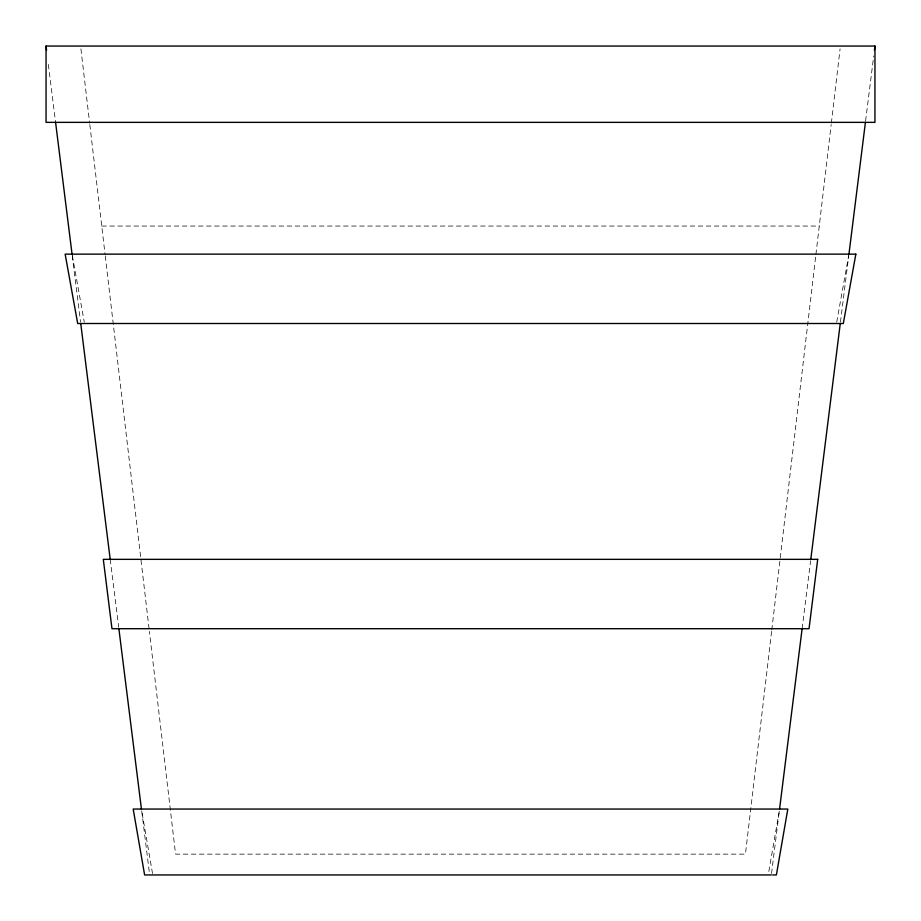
<?xml version="1.0" encoding="UTF-8"?>
<svg xmlns="http://www.w3.org/2000/svg" width="921" height="921" viewBox="0 0 921 921"><rect width="100%" height="100%" fill="white"/><g stroke="black" fill="none" stroke-linecap="round" stroke-linejoin="round"><path stroke-width="0.69" stroke-dasharray="4.61 3.45" d="M771.614 631.415L745.434 854.135L175.566 854.135L149.386 631.415M771.775 629.987L815.741 255.923M815.914 254.495L831.179 124.577M831.352 123.149L840.079 48.905M771.51 873.545L779.396 810.457L768.471 873.545M802.122 628.709L810.607 560.762M840.447 322.085L848.759 255.554M865.59 120.939L873.718 55.939M836.729 322.085L848.678 255.554M101.747 226.059L819.253 226.059M72.322 255.554L84.272 322.085M152.529 873.545L141.661 810.457L149.663 874.95M48.341 64.424L55.582 122.355M72.241 255.554L80.553 322.085M110.209 559.346L118.705 627.293M80.921 48.905L89.648 123.149M89.821 124.577L105.086 254.495M105.259 255.923L149.225 629.987"/><path stroke-width="1.38" d="M779.569 809.052L802.122 628.709M810.791 559.346L840.263 323.501M848.943 254.138L865.418 122.355M874.42 50.287L874.95 46.05L46.05 46.05L46.05 122.355L874.95 122.355L874.95 46.05M148.672 874.95L144.62 874.95L133.188 809.052L787.812 809.052L776.38 874.95L772.65 874.95M149.663 874.95L771.338 874.95M46.05 46.05L46.58 50.287M55.582 122.355L72.057 254.138M80.737 323.501L110.209 559.346M118.878 628.709L141.431 809.052M817.698 559.346L809.029 628.709L111.971 628.709L103.302 559.346L817.698 559.346M855.851 254.138L843.314 323.501L77.686 323.501L65.149 254.138L855.851 254.138"/></g></svg>
